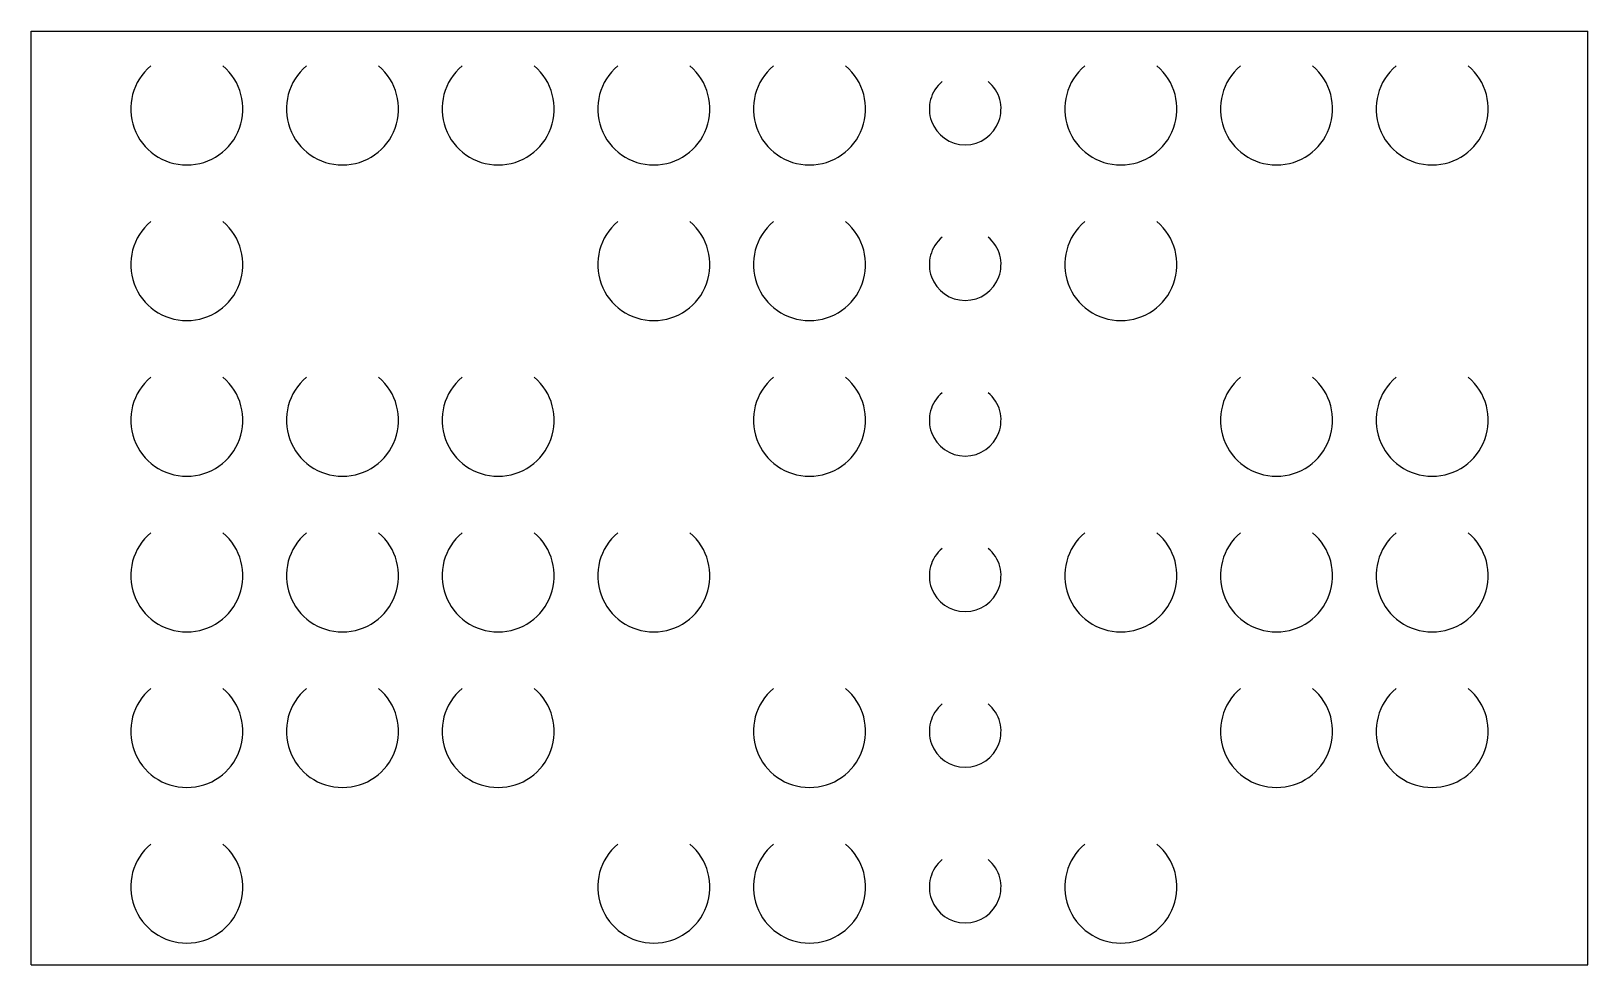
# Model space of a CAD drawing. Extents: x 0 to 25.4, y 0 to 15.2.
import ezdxf

# ---------------------------------------------------------------- set-up
doc = ezdxf.new("R2010")
doc.units = 0
doc.layers.add('JA', color=7, linetype='CONTINUOUS')

msp = doc.modelspace()

# ---------------------------------------------------------------- linework, layer by layer
at = {"layer": 'JA'}
for p, q in [((0, 0), (0, 15.24)), ((0, 15.24), (25.4, 15.24)), ((0, 15.24, 7), (25.4, 15.24)), ((25.4, 0), (25.4, 15.24)), ((0, 0), (25.4, 0))]:
    msp.add_line(p, q, dxfattribs=at)
for centre, radius in [((2.54, 13.97), 0.915), ((5.08, 13.97), 0.915), ((7.62, 13.97), 0.915), ((10.16, 13.97), 0.915), ((12.7, 13.97), 0.915), ((17.78, 13.97), 0.915), ((20.32, 13.97), 0.915), ((22.86, 13.97), 0.915), ((15.24, 13.97), 0.585), ((2.54, 11.43), 0.915), ((10.16, 11.43), 0.915), ((12.7, 11.43), 0.915), ((17.78, 11.43), 0.915), ((15.24, 11.43), 0.585), ((2.54, 8.89), 0.915), ((5.08, 8.89), 0.915), ((7.62, 8.89), 0.915), ((12.7, 8.89), 0.915), ((20.32, 8.89), 0.915), ((22.86, 8.89), 0.915), ((15.24, 8.89), 0.585), ((2.54, 6.35), 0.915), ((5.08, 6.35), 0.915), ((7.62, 6.35), 0.915), ((10.16, 6.35), 0.915), ((17.78, 6.35), 0.915), ((20.32, 6.35), 0.915), ((22.86, 6.35), 0.915), ((15.24, 6.35), 0.585), ((2.54, 3.81), 0.915), ((5.08, 3.81), 0.915), ((7.62, 3.81), 0.915), ((12.7, 3.81), 0.915), ((20.32, 3.81), 0.915), ((22.86, 3.81), 0.915), ((15.24, 3.81), 0.585), ((2.54, 1.27), 0.915), ((10.16, 1.27), 0.915), ((12.7, 1.27), 0.915), ((17.78, 1.27), 0.915), ((15.24, 1.27), 0.585)]:
    msp.add_arc(centre, radius, 130, 50, dxfattribs=at)

doc.saveas('drawing.dxf')
